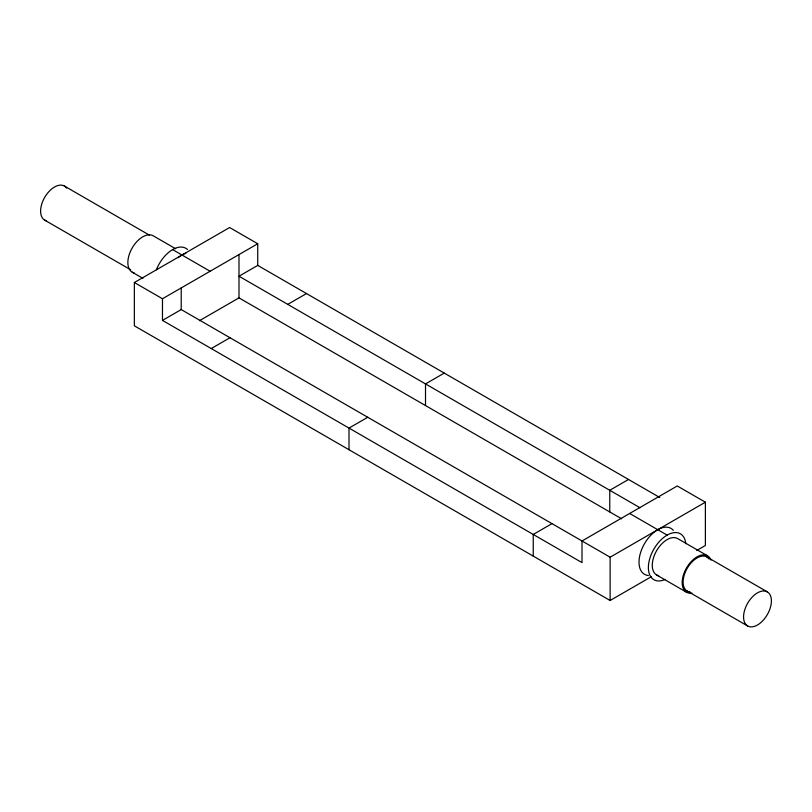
<?xml version="1.0" encoding="UTF-8"?>
<svg xmlns="http://www.w3.org/2000/svg" width="812" height="812" viewBox="0 0 812 812"><rect width="100%" height="100%" fill="white"/><g stroke="black" fill="none" stroke-linecap="round" stroke-linejoin="round"><path stroke-width="1.22" d="M651.254 576.743L610.127 600.494L134.356 325.815L134.356 282.525L229.623 227.522L257.729 243.752L257.729 265.402L659.76 497.502M134.356 282.525L162.471 298.755L257.729 243.752M162.471 298.755L162.471 320.395L181.218 309.575L610.127 557.205L705.384 502.202L705.384 545.491L696.726 550.495M257.729 265.402L238.992 276.222L640.1 507.804M199.407 320.72L238.992 297.872L621.677 518.817M211.242 348.551L229.989 337.731M287.752 304.378L306.5 293.558M367.745 417.267L348.998 428.086L348.998 449.736M444.255 373.094L425.508 383.914L425.508 405.553M551.987 523.638L533.24 534.458L533.24 556.108M628.508 479.466L609.761 490.286L609.761 511.936M705.384 502.202L677.269 485.972L582.011 540.975L582.011 562.614L162.471 320.395M175.646 248.746L153.224 235.805A21.01 12.129 -60 0 0 131.331 249.538A21.01 12.129 -60 0 0 134.203 272.964M707.536 555.824L677.634 538.569A21.01 12.129 -60 0 0 655.751 552.302A21.01 12.129 -60 0 0 658.613 575.728M64.361 186.029L149.296 235.064M706.866 556.971L767.32 591.877A19.681 11.368 -60 0 1 761.088 622.368A19.681 11.368 -60 0 1 744.036 612.532A19.681 11.368 -60 0 1 767.32 591.877M172.621 249.609L210.105 271.259M629.645 513.468L667.129 535.118M44.68 220.123L130.702 269.787M687.185 591.065L747.639 625.971M132.214 272.193L142.892 278.354M656.624 574.957L686.526 592.222M610.127 557.205L610.127 600.494M238.992 254.582L238.992 297.872M181.218 287.935L181.218 309.575M46.538 220.854A19.681 11.368 -60 0 1 45.117 196.656A19.681 11.368 -60 0 1 66.574 188.079M178.082 257.749A26.512 15.306 -60 0 1 185.887 253.242M156.381 269.807A26.512 15.306 -60 0 1 187.491 249.497M690.068 591.958A19.681 11.368 -60 0 1 687.185 568.339A19.681 11.368 -60 0 1 709.079 559.032M665.17 579.413A26.512 15.306 -60 0 1 648.392 566.827A26.512 15.306 -60 0 1 666.469 535.504A26.512 15.306 -60 0 1 685.775 543.736M648.382 575.505A26.512 15.306 -60 0 1 644.078 544.446A26.512 15.306 -60 0 1 673.341 530.327M691.946 593.075A21.01 12.129 -60 0 1 686.526 567.953A21.01 12.129 -60 0 1 710.987 560.097"/></g></svg>
